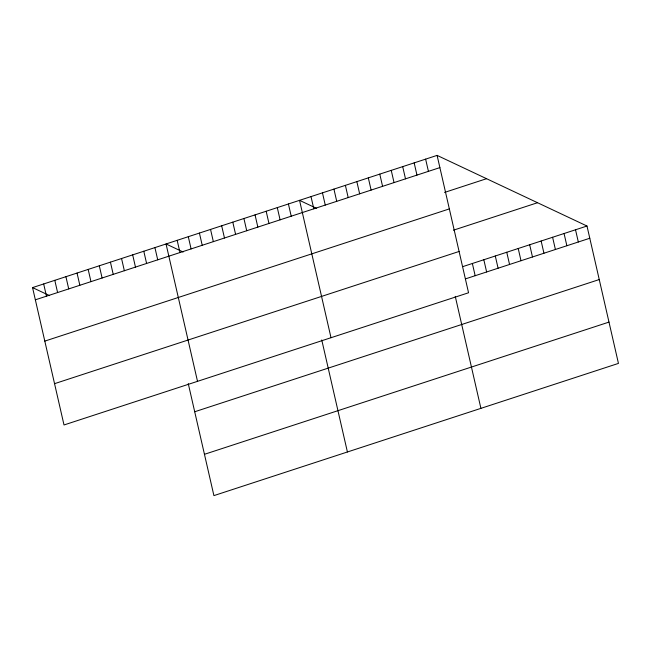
<?xml version="1.0" encoding="UTF-8"?>
<svg xmlns="http://www.w3.org/2000/svg" width="651" height="651" viewBox="0 0 651 651"><rect width="100%" height="100%" fill="white"/><g stroke="black" fill="none" stroke-linecap="round" stroke-linejoin="round"><path stroke-width="0.98" d="M437.09 155.386L468.549 292.763L64.01 424.973L32.55 287.596L437.09 155.386L586.99 226.027L618.45 363.404L213.91 495.614L188.261 383.602M35.349 299.818L439.889 167.608M444.527 192.436L486.557 178.7M44.805 341.116L449.345 208.906M453.47 230.185L537.523 202.721M54.554 383.667L459.093 251.465M462.82 266.609L586.99 226.027M465.62 278.831L589.79 238.25M194.706 411.757L599.245 279.548M204.455 454.308L608.994 322.099M316.63 208.393L299.541 200.337L331.009 337.714M183.134 252.027L166.046 243.97L197.513 381.34M32.55 287.596L49.639 295.652M575.525 229.779L578.324 241.993M564.067 233.522L566.866 245.744M552.601 237.265L555.401 249.488M541.144 241.016L543.943 253.231M529.678 244.76L532.477 256.982M518.22 248.503L521.012 260.725M506.755 252.254L509.554 264.469M495.289 255.998L498.088 268.22M483.831 259.741L486.631 271.963M472.366 263.492L475.165 275.707M425.624 159.137L428.423 171.359M455.252 296.343L480.91 408.356M414.166 162.88L416.965 175.103M402.7 166.623L405.5 178.846M391.243 170.375L394.042 182.597M379.777 174.118L382.576 186.341M368.32 177.861L371.111 190.084M356.854 181.613L359.653 193.835M345.388 185.356L348.187 197.578M333.93 189.099L336.73 201.322M322.465 192.851L325.264 205.073M311.007 196.594L313.806 208.816M321.757 339.968L347.414 451.981M288.417 203.975L291.217 216.197M277.293 207.612L280.093 219.835M266.169 211.25L268.969 223.472M255.046 214.887L257.845 227.101M243.922 218.516L246.721 230.739M232.798 222.154L235.597 234.376M221.674 225.791L224.473 238.014M210.55 229.429L213.349 241.643M199.418 233.066L202.217 245.281M188.294 236.695L191.093 248.918M177.17 240.333L179.969 252.555M154.922 247.608L157.721 259.822M143.798 251.237L146.597 263.46M132.674 254.875L135.473 267.097M121.55 258.512L124.349 270.735M110.426 262.15L113.225 274.372M99.302 265.787L102.101 278.001M88.17 269.416L90.969 281.639M77.046 273.054L79.845 285.276M65.922 276.691L68.721 288.914M54.798 280.329L57.597 292.551M43.674 283.966L46.473 296.181"/></g></svg>
